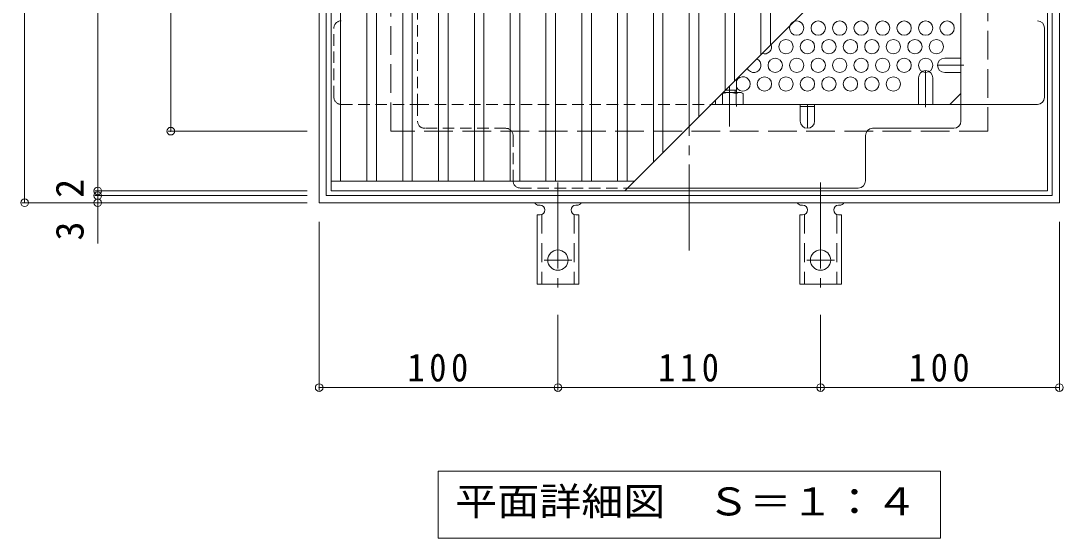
# Model space of a CAD drawing. Units: millimetres at full size, sheet at 1:4. Extents: x -752 to 920, y -779 to 701.
# Drawn here: x -572.7 to -136.1, y 39.9 to 256.5 of the extents above; entities that cross this region are included whole.
import ezdxf
from ezdxf.enums import TextEntityAlignment as Align

# ---------------------------------------------------------------- set-up
doc = ezdxf.new("R2010")
doc.units = ezdxf.units.MM
doc.header["$LTSCALE"] = 4
doc.header["$PDMODE"] = 32
doc.header["$PDSIZE"] = 3.2
for name, pattern in [('CHAIN1', [8, 5, -1, 1, -1]), ('CHAIN2', [12, 9, -1, 1, -1]), ('DASHED1', [1.8, 1.2, -0.6]), ('DASHED2', [3, 2, -1]), ('DASHED3', [4, 3, -1])]:
    doc.linetypes.add(name, pattern=pattern)
for name, color, linetype, lineweight in [('A-1_躯体', 3, 'Continuous', 9), ('A-2_仕上', 3, 'Continuous', 9), ('A-4_その他', 7, 'Continuous', 9), ('A-5_文字', 7, 'Continuous', 9), ('A-6_寸法', 2, 'Continuous', 9), ('A-7_ハッチ', 2, 'Continuous', 9), ('A-8_記号', 2, 'Continuous', 9), ('A-A_ﾊｯﾁ-ﾜｸ', 3, 'Continuous', 9), ('A-B_ﾊｯﾁ', 2, 'Continuous', 9)]:
    doc.layers.add(name, color=color, linetype=linetype, lineweight=lineweight)
doc.styles.add('ＭＳ ゴシック', font='')
doc.styles.get('ＭＳ ゴシック').set_extended_font_data('MS Gothic')

msp = doc.modelspace()

# ---------------------------------------------------------------- linework, layer by layer
at = {"layer": 'A-1_躯体', "color": 2}
for p, q in [((-137.737, 490.343), (-137.737, 180.342)), ((-140.737, 487.343), (-140.737, 183.343)), ((-137.737, 180.342), (-447.737, 180.342)), ((-140.737, 183.343), (-444.737, 183.343))]:
    msp.add_line(p, q, dxfattribs=at)
at = {"layer": 'A-1_躯体', "color": 2, "linetype": 'DASHED3'}
for p, q in [((-167.737, 460.343), (-167.737, 210.342)), ((-167.737, 210.342), (-417.737, 210.342))]:
    msp.add_line(p, q, dxfattribs=at)
at = {"layer": 'A-1_躯体'}
for p, q in [((-272.937, 232.143), (-272.937, 226.539)), ((-277.541, 227.539), (-272.937, 227.539)), ((-273.437, 227.539), (-273.437, 226.539)), ((-278.437, 226.643), (-278.437, 226.539))]:
    msp.add_line(p, q, dxfattribs=at)
at = {"layer": 'A-1_躯体', "linetype": 'CHAIN2'}
msp.add_line((-275.937, 229.143), (-275.937, 212.306), dxfattribs=at)
at = {"layer": 'A-1_躯体', "color": 2}
for points in [[(-447.737, 180.342), (-447.737, 490.343), (-137.737, 490.343)], [(-444.737, 183.343), (-444.737, 487.343), (-140.737, 487.343)]]:
    msp.add_lwpolyline(points, dxfattribs=at)
at = {"layer": 'A-1_躯体', "color": 2, "linetype": 'DASHED3'}
msp.add_lwpolyline([(-417.737, 210.342), (-417.737, 460.343), (-167.737, 460.343)], dxfattribs=at)
at = {"layer": 'A-2_仕上'}
for p, q in [((-438.737, 189.342), (-438.737, 481.342)), ((-427.737, 189.342), (-427.737, 481.342)), ((-423.737, 189.342), (-423.737, 481.342)), ((-412.737, 189.342), (-412.737, 481.342)), ((-408.737, 189.342), (-408.737, 481.342)), ((-397.737, 189.342), (-397.737, 481.342)), ((-393.737, 189.342), (-393.737, 481.342)), ((-382.737, 189.342), (-382.737, 481.342)), ((-378.737, 189.342), (-378.737, 481.342)), ((-367.737, 189.342), (-367.737, 481.342)), ((-363.737, 189.342), (-363.737, 481.342)), ((-352.737, 189.342), (-352.737, 481.342)), ((-348.737, 189.342), (-348.737, 481.342)), ((-337.737, 189.342), (-337.737, 481.342)), ((-333.737, 189.342), (-333.737, 481.342)), ((-322.737, 189.342), (-322.737, 481.342)), ((-318.737, 189.342), (-318.737, 481.342)), ((-307.737, 197.342), (-307.737, 481.342)), ((-303.737, 201.342), (-303.737, 481.342)), ((-292.737, 212.342), (-292.737, 481.342)), ((-288.737, 216.342), (-288.737, 481.342)), ((-277.737, 227.342), (-277.737, 481.342)), ((-273.737, 231.342), (-273.737, 481.342)), ((-262.737, 242.342), (-262.737, 481.342)), ((-258.737, 246.342), (-258.737, 481.342)), ((-142.737, 362.342), (-319.737, 185.343)), ((-442.737, 189.342), (-315.737, 189.342))]:
    msp.add_line(p, q, dxfattribs=at)
msp.add_lwpolyline([(-442.737, 185.342), (-442.737, 485.342), (-142.737, 485.342), (-142.737, 185.342)], close=True, dxfattribs=at)
at = {"layer": 'A-4_その他'}
for p, q in [((-571.078, 490.343), (-571.078, 180.342)), ((-540.473, 485.342), (-540.473, 185.343)), ((-509.868, 460.343), (-509.868, 210.342)), ((-511.068, 210.342), (-452.737, 210.342)), ((-541.673, 185.343), (-452.737, 185.343)), ((-540.473, 185.343), (-540.473, 183.343)), ((-572.278, 180.342), (-452.737, 180.342)), ((-541.673, 183.343), (-452.737, 183.343)), ((-540.473, 183.343), (-540.473, 163.334)), ((-447.737, 101.765), (-447.737, 172.342)), ((-137.737, 101.765), (-137.737, 172.342)), ((-347.737, 101.765), (-347.737, 133.41)), ((-237.737, 101.765), (-237.737, 133.41)), ((-447.737, 102.965), (-347.737, 102.965)), ((-347.737, 102.965), (-237.737, 102.965)), ((-237.737, 102.965), (-137.737, 102.965))]:
    msp.add_line(p, q, dxfattribs=at)
for p in [(-509.868, 210.342), (-540.473, 185.343), (-540.473, 183.343), (-571.078, 180.342), (-540.473, 180.342), (-447.737, 102.965), (-347.737, 102.965), (-237.737, 102.965), (-137.737, 102.965)]:
    msp.add_point(p, dxfattribs=at)
at = {"layer": 'A-5_文字'}
for p, q in [((-397.937, 67.914), (-187.537, 67.914)), ((-397.937, 67.914), (-397.937, 39.914)), ((-187.537, 67.914), (-187.537, 39.914)), ((-397.937, 39.914), (-187.537, 39.914))]:
    msp.add_line(p, q, dxfattribs=at)
at = {"layer": 'A-6_寸法'}
for centre in [(-247.737, 253.503), (-238.737, 253.503), (-229.737, 253.503), (-220.737, 253.503), (-211.737, 253.503), (-202.737, 253.503), (-193.737, 253.503), (-184.737, 253.503), (-252.237, 245.709), (-243.237, 245.709), (-234.237, 245.709), (-225.237, 245.709), (-216.237, 245.709), (-207.237, 245.709), (-198.237, 245.709), (-189.237, 245.709), (-256.737, 237.915), (-247.737, 237.915), (-238.737, 237.915), (-229.737, 237.915), (-220.737, 237.915), (-211.737, 237.915), (-202.737, 237.915), (-193.737, 237.915), (-261.237, 230.12), (-252.237, 230.12), (-243.237, 230.12), (-234.237, 230.12), (-225.237, 230.12), (-216.237, 230.12), (-207.237, 230.12)]:
    msp.add_circle(centre, 3, dxfattribs=at)
for centre, start, end in [((-261.237, 245.709), 251.09585, 18.90415), ((-265.737, 237.915), 205.33117, 64.66883), ((-270.237, 230.12), 205.84193, 154.15807)]:
    msp.add_arc(centre, 3, start, end, dxfattribs=at)
at = {"layer": 'A-7_ハッチ', "linetype": 'CHAIN2'}
msp.add_line((-292.737, 160.342), (-292.737, 510.342), dxfattribs=at)
at = {"layer": 'A-7_ハッチ', "linetype": 'DASHED1'}
for p, q in [((-406.537, 449.146), (-406.537, 221.539)), ((-441.541, 224.539), (-441.541, 253.54)), ((-438.541, 221.539), (-406.537, 221.539)), ((-406.537, 221.539), (-406.537, 214.539)), ((-406.537, 221.539), (-283.541, 221.539)), ((-272.937, 221.539), (-272.937, 220.739)), ((-369.536, 211.539), (-403.537, 211.539)), ((-366.536, 208.539), (-366.536, 189.539)), ((-363.536, 186.539), (-318.541, 186.539))]:
    msp.add_line(p, q, dxfattribs=at)
at = {"layer": 'A-7_ハッチ'}
for p, q in [((-178.937, 214.539), (-178.937, 326.143)), ((-143.934, 224.539), (-143.934, 253.54)), ((-183.549, 221.539), (-178.937, 226.151)), ((-283.541, 221.539), (-146.934, 221.539)), ((-246.237, 220.739), (-240.237, 220.739)), ((-215.938, 211.539), (-181.937, 211.539)), ((-218.938, 189.539), (-218.938, 208.539)), ((-318.541, 186.539), (-221.938, 186.539))]:
    msp.add_line(p, q, dxfattribs=at)
at = {"layer": 'A-7_ハッチ', "linetype": 'DASHED1'}
for centre, start, end in [((-438.541, 253.54), 90, 180), ((-438.541, 224.539), 180, 270), ((-403.537, 214.539), 180, 270), ((-369.536, 208.539), 0, 90), ((-363.536, 189.539), 180, 270)]:
    msp.add_arc(centre, 3, start, end, dxfattribs=at)
at = {"layer": 'A-7_ハッチ'}
for centre, start, end in [((-146.934, 253.54), 0, 90), ((-146.934, 224.539), 270, 0), ((-181.937, 214.539), 270, 0), ((-215.938, 208.539), 90, 180), ((-221.938, 189.539), 270, 0)]:
    msp.add_arc(centre, 3, start, end, dxfattribs=at)
at = {"layer": 'A-8_記号'}
for p, q in [((-185.737, 240.915), (-178.937, 240.915)), ((-196.737, 232.689), (-196.737, 221.539)), ((-190.737, 232.689), (-190.737, 221.539)), ((-185.737, 234.915), (-178.937, 234.915)), ((-246.237, 214.539), (-246.237, 221.539)), ((-240.237, 214.539), (-240.237, 221.539))]:
    msp.add_line(p, q, dxfattribs=at)
at = {"layer": 'A-8_記号', "linetype": 'CHAIN1'}
for p, q in [((-177.737, 237.915), (-188.737, 237.915)), ((-193.737, 220.339), (-193.737, 235.689)), ((-243.237, 221.539), (-243.237, 211.539))]:
    msp.add_line(p, q, dxfattribs=at)
at = {"layer": 'A-8_記号'}
for centre, start, end in [((-185.737, 237.915), 90, 270), ((-193.737, 232.689), 0, 180), ((-243.237, 214.539), 180, 0)]:
    msp.add_arc(centre, 3, start, end, dxfattribs=at)
at = {"layer": 'A-A_ﾊｯﾁ-ﾜｸ', "color": 7, "linetype": 'CHAIN2'}
for p, q in [((-347.737, 188.81), (-347.737, 141.41)), ((-237.737, 188.81), (-237.737, 141.41)), ((-353.513, 156.342), (-341.961, 156.342)), ((-243.513, 156.342), (-231.961, 156.342))]:
    msp.add_line(p, q, dxfattribs=at)
at = {"layer": 'A-A_ﾊｯﾁ-ﾜｸ'}
for p, q in [((-355.737, 179.342), (-355.237, 179.342)), ((-340.242, 179.342), (-339.729, 179.342)), ((-245.737, 179.342), (-245.237, 179.342)), ((-230.242, 179.342), (-229.729, 179.342)), ((-356.487, 175.342), (-355.237, 175.342)), ((-356.487, 175.342), (-356.487, 146.342)), ((-338.987, 175.342), (-340.237, 175.342)), ((-338.987, 175.342), (-338.987, 146.342)), ((-246.487, 175.342), (-245.237, 175.342)), ((-246.487, 175.342), (-246.487, 146.342)), ((-228.987, 175.342), (-230.237, 175.342)), ((-228.987, 175.342), (-228.987, 146.342)), ((-338.987, 146.342), (-356.487, 146.342)), ((-228.987, 146.342), (-246.487, 146.342))]:
    msp.add_line(p, q, dxfattribs=at)
at = {"layer": 'A-A_ﾊｯﾁ-ﾜｸ', "linetype": 'DASHED2'}
for p, q in [((-354.487, 175.488), (-354.487, 146.342)), ((-340.987, 175.488), (-340.987, 146.342)), ((-244.487, 175.488), (-244.487, 146.342)), ((-230.987, 175.488), (-230.987, 146.342))]:
    msp.add_line(p, q, dxfattribs=at)
at = {"layer": 'A-A_ﾊｯﾁ-ﾜｸ'}
for centre in [(-347.737, 156.342), (-237.737, 156.342)]:
    msp.add_circle(centre, 4.25, dxfattribs=at)
for centre, start, end in [((-355.737, 181.342), 209.99951, 269.72403), ((-355.237, 177.342), 270, 90), ((-340.237, 177.342), 90.13329, 270), ((-339.737, 181.342), 270.24162, 330.00072), ((-245.737, 181.342), 209.99951, 269.72403), ((-245.237, 177.342), 270, 90), ((-230.237, 177.342), 90.13329, 270), ((-229.737, 181.342), 270.24162, 330.00072)]:
    msp.add_arc(centre, 2, start, end, dxfattribs=at)
at = {"layer": 'A-B_ﾊｯﾁ'}
for p, q in [((-281.687, 221.539), (-281.687, 223.393)), ((-278.8, 226.106), (-278.8, 221.539)), ((-278.541, 226.539), (-270.937, 226.539)), ((-273.074, 226.106), (-273.074, 221.539)), ((-270.937, 226.539), (-270.187, 226.106)), ((-270.187, 221.539), (-270.187, 226.106)), ((-283.541, 221.539), (-270.187, 221.539))]:
    msp.add_line(p, q, dxfattribs=at)
for centre, radius, start, end in [((-280.277, 223.804), 2.735, 57.31491, 59.95843), ((-275.937, 216.856), 9.683, 72.79973, 107.20026), ((-271.597, 223.804), 2.735, 90.2103, 122.68507), ((-271.832, 223.257), 3.29, 59.99998, 86.07924)]:
    msp.add_arc(centre, radius, start, end, dxfattribs=at)

# ---------------------------------------------------------------- texts
at = {"layer": 'A-4_その他', "color": 2, "style": 'ＭＳ ゴシック'}
for s, p in [('2', (-542.873, 182.383)), ('3', (-542.873, 164.527))]:
    msp.add_text(s, height=11.73, rotation=90, dxfattribs=at).set_placement(p, align=Align.BOTTOM_LEFT)
at = {"layer": 'A-4_その他', "color": 2, "char_height": 11.73, "attachment_point": 7, "style": 'ＭＳ ゴシック'}
for s, insert in [('\\T1.27;\\W0.9;100', (-410.737, 105.365)), ('\\T1.27;\\W0.9;110', (-305.737, 105.365)), ('\\T1.27;\\W0.9;100', (-200.737, 105.365))]:
    msp.add_mtext(s, dxfattribs=dict(at, insert=insert))
at = {"layer": 'A-5_文字', "color": 2, "style": 'ＭＳ ゴシック', "width": 1.1}
msp.add_text('平面詳細図\u3000Ｓ＝１：４', height=11.73, dxfattribs=at).set_placement((-390.737, 45.914), align=Align.BOTTOM_LEFT)

doc.saveas('drawing.dxf')
